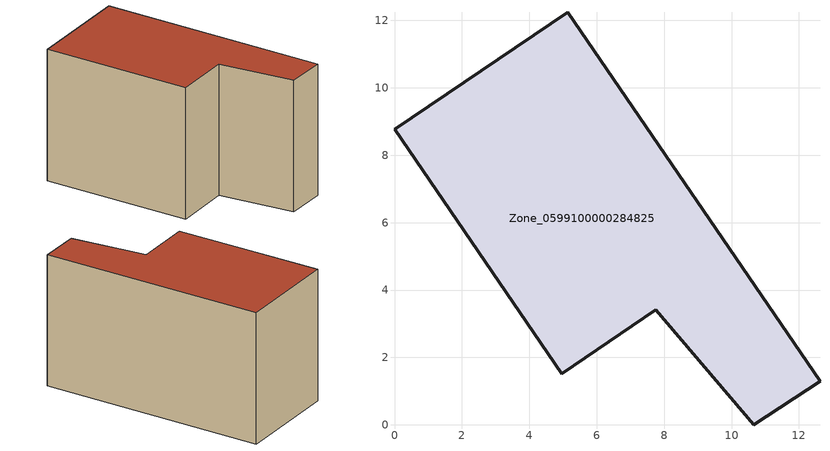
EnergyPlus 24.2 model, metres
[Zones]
Zone_0599100000284825
 floor ground (C_G): 0,8.77 5.14,12.25 12.62,1.29 10.67,0 7.75,3.41 4.96,1.52 z0
 wall outside (C_F): 5.14,12.25 0,8.77 4.96,1.52 7.75,3.41 10.67,0 12.62,1.29 5.14,12.25 z0:7.9
 roof outside (C_R): 12.62,1.29 5.14,12.25 0,8.77 4.96,1.52 7.75,3.41 10.67,0 z7.9
[BUILDING]
Pand.0599100000284825: North Axis=0; Terrain=City; Loads Convergence Tolerance Value=0.04; Temperature Convergence Tolerance Value=0.4; Solar Distribution=FullExterior; Maximum Number of Warmup Days=25; Minimum Number of Warmup Days=1
[Site:Location]
Rotterdam.The.Hague.AP_ZH_NLD Design_Conditions: Latitude=51.96; Longitude=4.45; Time Zone=1; Elevation=-4.5
[SITE:GROUNDTEMPERATURE:BUILDINGSURFACE]
18, 18, 18, 18, 18, 18, 18, 18, 18, 18, 18, 18
[MATERIAL] Thermal Absorptance=0.9; Solar Absorptance=0.7; Visible Absorptance=0.7
Name | Roughness | Thickness | Conductivity | Density | Specific Heat
G.TI.1975-1991 | MediumSmooth | 0.15 | 0.288461 | 540 | 1210
F.TI.1975-1991 | Rough | 0.3 | 0.230769 | 1920 | 840
R.TI.1975-1991 | MediumRough | 0.2 | 0.153846 | 1500 | 1000
[CONSTRUCTION]
C_G: G.TI.1975-1991
C_F: F.TI.1975-1991
C_R: R.TI.1975-1991
[ZONE]
Zone_0599100000284825: Type=1; Multiplier=1; Ceiling Height=Autocalculate; Volume=Autocalculate; Floor Area=autocalculate; Part of Total Floor Area=Yes
[ZONEINFILTRATION:DESIGNFLOWRATE]
Infil_Zone_0599100000284825: Zone or ZoneList or Space or SpaceList=Zone_0599100000284825; Schedule=AlwaysOn; Design Flow Rate Calculation Method=Flow/Area; Flow Rate per Floor Area=0.003; Constant Term Coefficient=1; Temperature Term Coefficient=0; Velocity Term Coefficient=0; Velocity Squared Term Coefficient=0
[HVACTEMPLATE:ZONE:IDEALLOADSAIRSYSTEM]
Zone_0599100000284825: Maximum Heating Supply Air Temperature=50; Minimum Cooling Supply Air Temperature=13; Maximum Heating Supply Air Humidity Ratio=0.0156; Minimum Cooling Supply Air Humidity Ratio=0.0077; Heating Limit=NoLimit; Cooling Limit=NoLimit; Dehumidification Control Type=ConstantSensibleHeatRatio; Cooling Sensible Heat Ratio=0.7; Dehumidification Setpoint=60; Humidification Control Type=None; Humidification Setpoint=30; Outdoor Air Method=None; Outdoor Air Flow Rate per Person=0.00944; Outdoor Air Flow Rate per Zone Floor Area=0; Outdoor Air Flow Rate per Zone=0; Demand Controlled Ventilation Type=None; Outdoor Air Economizer Type=NoEconomizer; Heat Recovery Type=None; Sensible Heat Recovery Effectiveness=0.7; Latent Heat Recovery Effectiveness=0.65
[ZONECONTROL:THERMOSTAT]
ThermostatControl_Zone_0599100000284825: Zone or ZoneList=Zone_0599100000284825; Control Type Schedule=DualSetpointControlType; Control 1=Thermostat_Zone_0599100000284825; Temperature Difference Between Cutout And Setpoint=0
[THERMOSTATSETPOINT:DUALSETPOINT]
Thermostat_Zone_0599100000284825: Heating Setpoint Temperature Schedule=HeatingSetpoint_Zone_0599100000284825; Cooling Setpoint Temperature Schedule=CoolingSetpoint_Zone_0599100000284825
[SCHEDULE:COMPACT]
HeatingSetpoint_Zone_0599100000284825: Through: 12/31, For: AllDays, Until: 24:00, 21
CoolingSetpoint_Zone_0599100000284825: Through: 12/31, For: AllDays, Until: 24:00, 24
DualSetpointControlType: Through: 12/31, For: AllDays, Until: 24:00, 4
AlwaysOn: Through: 12/31, For: AllDays, Until: 24:00, 1
